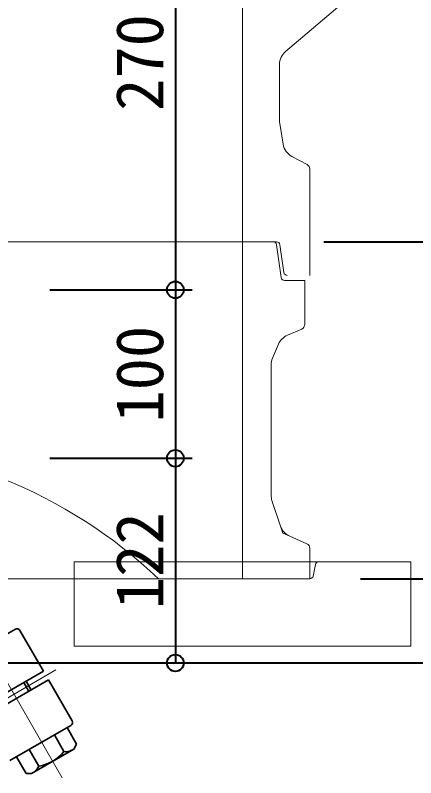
# Model space of a CAD drawing. Units: millimetres at full size, sheet at 1:20. Extents: x -5778 to 5792, y -3160 to 3160.
# Drawn here: x -3319.8 to -3081.9, y 1911.8 to 2364.5 of the extents above; entities that cross this region are included whole.
import ezdxf
from ezdxf.enums import TextEntityAlignment as Align

# ---------------------------------------------------------------- set-up
doc = ezdxf.new("R2010")
doc.units = ezdxf.units.MM
doc.header["$LTSCALE"] = 20
doc.header["$PDMODE"] = 32
doc.header["$PDSIZE"] = 10
for name, color, linetype, lineweight in [('0-7_TEMP01', 3, 'Continuous', 18), ('0-8_T字管', 6, 'Continuous', 35), ('0-9_躯体', 7, 'Continuous', 9), ('0-E_寸法', 1, 'Continuous', 40)]:
    doc.layers.add(name, color=color, linetype=linetype, lineweight=lineweight)
doc.styles.add('ＭＳ ゴシック', font='')
doc.styles.get('ＭＳ ゴシック').set_extended_font_data('MS Gothic')

msp = doc.modelspace()

# ---------------------------------------------------------------- linework, layer by layer
at = {"layer": '0-7_TEMP01'}
for p, q in [((-3584.82, 2029.98), (-3284.82, 2029.98)), ((-3291.94, 1911.84), (-3355.92, 2022.66)), ((-3295.66, 1975.87), (-3350.04, 1944.48))]:
    msp.add_line(p, q, dxfattribs=at)
at = {"layer": '0-8_T字管'}
for p, q in [((-3319.77, 2000.06), (-3356, 1979.14)), ((-3303.04, 1975.08), (-3317.04, 1999.33)), ((-3303.04, 1975.08), (-3363.27, 1940.31)), ((-3300.04, 1969.88), (-3357.25, 1936.86)), ((-3313.43, 1969.08), (-3310.43, 1963.89)), ((-3300.04, 1969.88), (-3286.04, 1945.63)), ((-3311.73, 1963.13), (-3314.74, 1968.33)), ((-3286.78, 1942.91), (-3323.01, 1921.99)), ((-3290.91, 1927.38), (-3296.59, 1937.24)), ((-3289.09, 1941.57), (-3283.41, 1931.72)), ((-3311.59, 1928.58), (-3305.91, 1918.72)), ((-3283.41, 1931.72), (-3285.03, 1928.89)), ((-3313.41, 1914.39), (-3319.09, 1924.25))]:
    msp.add_line(p, q, dxfattribs=at)
msp.add_lwpolyline([(-3285.03, 1928.89), (-3310.15, 1914.39), (-3313.41, 1914.39)], dxfattribs=at)
for centre, radius, start, end in [((-3318.78, 1998.33), 2, 30, 120), ((-3287.77, 1944.63), 2, 300, 30), ((-3309.51, 1942.3), 23.84, 278.702, 321.298), ((-3289.63, 1933.83), 6.57, 258.781, 300), ((-3312.13, 1920.84), 6.57, 300, 341.219)]:
    msp.add_arc(centre, radius, start, end, dxfattribs=at)
at = {"layer": '0-9_躯体'}
for p, q in [((-3184.82, 2429.98), (-3184.82, 2229.98)), ((-3104.9, 2389.09), (-3159.22, 2342.98)), ((-3162.82, 2335.3), (-3162.82, 2301.81)), ((-3162.69, 2300.16), (-3160.63, 2287.85)), ((-3155.47, 2280.66), (-3146.41, 2275.83)), ((-3144.82, 2273.19), (-3144.82, 2229.98)), ((-3164.56, 2229.98), (-3434.82, 2229.98)), ((-3434.82, 2229.98), (-3166.56, 2229.98)), ((-3184.82, 2229.98), (-3184.82, 2029.98)), ((-3164.58, 2228.26), (-3161.83, 2208.71)), ((-3162.58, 2228.26), (-3160.25, 2211.7)), ((-3144.82, 2229.98), (-3144.82, 2209.99)), ((-3159.85, 2206.99), (-3147.82, 2206.99)), ((-3159.85, 2206.99), (-3147.82, 2206.99)), ((-3147.82, 2206.99), (-3147.82, 2180.96)), ((-3149.64, 2178.2), (-3158.14, 2174.56)), ((-3163.39, 2169.3), (-3167.01, 2160.87)), ((-3167.82, 2156.93), (-3167.82, 2079.61)), ((-3167.31, 2076.44), (-3162.23, 2061.2)), ((-3160.82, 2056.99), (-3162.23, 2061.2)), ((-3144.82, 2048.02), (-3144.82, 2029.98)), ((-3284.82, 2039.99), (-3084.82, 2039.99)), ((-3284.82, 2039.99), (-3284.82, 1989.99)), ((-3141.5, 2038.37), (-3142.86, 2031.59)), ((-3084.82, 2039.99), (-3084.82, 1989.99)), ((-3144.82, 2029.98), (-3284.82, 2029.98)), ((-3234.82, 2029.98), (-3144.82, 2029.98)), ((-3284.82, 1989.99), (-3084.82, 1989.99))]:
    msp.add_line(p, q, dxfattribs=at)
msp.add_lwpolyline([(-3160.82, 2056.99), (-3156.75, 2055.2), (-3146.62, 2050.77)], dxfattribs=at)
for centre, radius, start, end in [((-3152.82, 2335.3), 10, 129.806, 180), ((-3152.82, 2301.81), 10, 180, 189.462), ((-3150.77, 2289.49), 10, 189.462, 241.928), ((-3147.82, 2273.19), 3, 0, 61.927), ((-3166.56, 2227.98), 2, 7.999, 90), ((-3164.56, 2227.98), 2, 7.999, 90), ((-3158.27, 2211.99), 2, 187.999, 270), ((-3159.85, 2208.98), 2, 187.999, 270), ((-3150.82, 2180.96), 3, 293.199, 0), ((-3154.2, 2165.36), 10, 113.198, 156.801), ((-3157.82, 2156.93), 10, 156.801, 180), ((-3434.82, 1819.99), 290, 46.397, 90), ((-3157.82, 2079.61), 10, 180, 198.435), ((-3152.74, 2064.36), 10, 198.435, 246.371), ((-3147.82, 2048.02), 3, 0, 66.371), ((-3139.54, 2037.99), 2, 90, 168.69), ((-3144.82, 2031.98), 2, 270, 348.69)]:
    msp.add_arc(centre, radius, start, end, dxfattribs=at)
at = {"layer": '0-E_寸法'}
for p, q in [((-3224.73, 2471.48), (-3224.73, 2201.48)), ((-3136.56, 2229.98), (-2934.59, 2229.98)), ((-3136.56, 2229.98), (-2934.59, 2229.98)), ((-3299.32, 2201.48), (-3214.72, 2201.48)), ((-3299.32, 2201.48), (-3214.72, 2201.48)), ((-3224.73, 2201.48), (-3224.73, 2101.48)), ((-3299.32, 2101.48), (-3214.72, 2101.48)), ((-3299.32, 2101.48), (-3214.72, 2101.48)), ((-3224.73, 2101.48), (-3224.73, 1979.98)), ((-3114.82, 2029.98), (-2934.59, 2029.98)), ((-3114.82, 2029.98), (-2934.59, 2029.98)), ((-3114.82, 2029.98), (-2850.93, 2029.98)), ((-3404.82, 1979.98), (-2770.71, 1979.98)), ((-3404.82, 1979.98), (-3214.72, 1979.98))]:
    msp.add_line(p, q, dxfattribs=at)
for p in [(-3224.73, 2201.48), (-3224.73, 2101.48), (-3224.73, 1979.98)]:
    msp.add_point(p, dxfattribs=at)

# ---------------------------------------------------------------- texts
at = {"layer": '0-E_寸法', "style": 'ＭＳ ゴシック'}
for s, p in [('270', (-3223.51, 2307.68)), ('100', (-3223.51, 2122.68)), ('122', (-3223.51, 2011.93))]:
    msp.add_text(s, height=28.15, rotation=90, dxfattribs=at).set_placement(p, align=Align.BOTTOM_LEFT)

doc.saveas('drawing.dxf')
